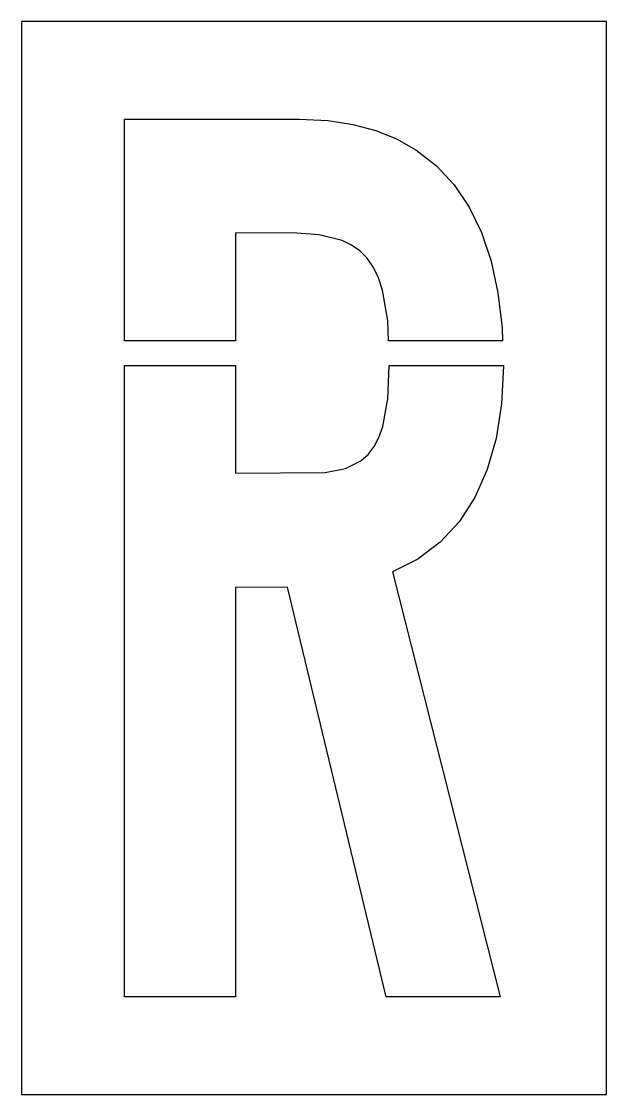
# Model space of a CAD drawing. Extents: x 0 to 12, y 0 to 22.
import ezdxf

# ---------------------------------------------------------------- set-up
doc = ezdxf.new("R2010")
doc.units = 0
doc.layers.add('CUT', color=7, linetype='Continuous')
doc.layers.add('OUTSIDE', color=1, linetype='Continuous')

msp = doc.modelspace()

# ---------------------------------------------------------------- linework, layer by layer
at = {"layer": 'CUT'}
for points in [[(7.4049, 16.4901), (7.3214, 16.7444), (7.2179, 16.959), (7.0885, 17.1455), (6.9371, 17.297), (6.7724, 17.4128), (6.5791, 17.5065), (6.106, 17.6266), (5.647, 17.6619), (4.391, 17.6632), (4.3911, 15.4509), (2.1158, 15.4509), (2.1158, 19.9967), (5.6972, 19.9999), (6.2912, 19.9677), (6.794, 19.8894), (7.2652, 19.7625), (7.6933, 19.5904), (8.0885, 19.369), (8.5096, 19.0429), (8.8719, 18.6537), (9.1824, 18.1942), (9.4344, 17.6732), (9.631, 17.0872), (9.7717, 16.4359), (9.8563, 15.7199), (9.8659, 15.4509), (7.5291, 15.4509), (7.5118, 15.8612)], [(8.9783, 11.7408), (8.5893, 11.3214), (8.1314, 10.9783), (7.6101, 10.7168), (9.8182, 2.0001), (7.4827, 2.0024), (5.4589, 10.3998), (4.3886, 10.3946), (4.3886, 2.0024), (2.1158, 2.0001), (2.1158, 14.9489), (4.3911, 14.9489), (4.3912, 12.7367), (6.2317, 12.7517), (6.6435, 12.8341), (6.9634, 12.9943), (7.1101, 13.1237), (7.2328, 13.283), (7.3331, 13.4735), (7.4123, 13.6968), (7.5149, 14.2642), (7.5443, 14.9489), (9.8839, 14.9489), (9.8842, 14.9401), (9.8466, 14.1632), (9.7361, 13.4526), (9.5545, 12.8116), (9.3007, 12.2379)]]:
    msp.add_lwpolyline(points, close=True, dxfattribs=at)
at = {"layer": 'OUTSIDE'}
msp.add_lwpolyline([(0, 0), (12, 0), (12, 22), (0, 22)], close=True, dxfattribs=at)

doc.saveas('drawing.dxf')
